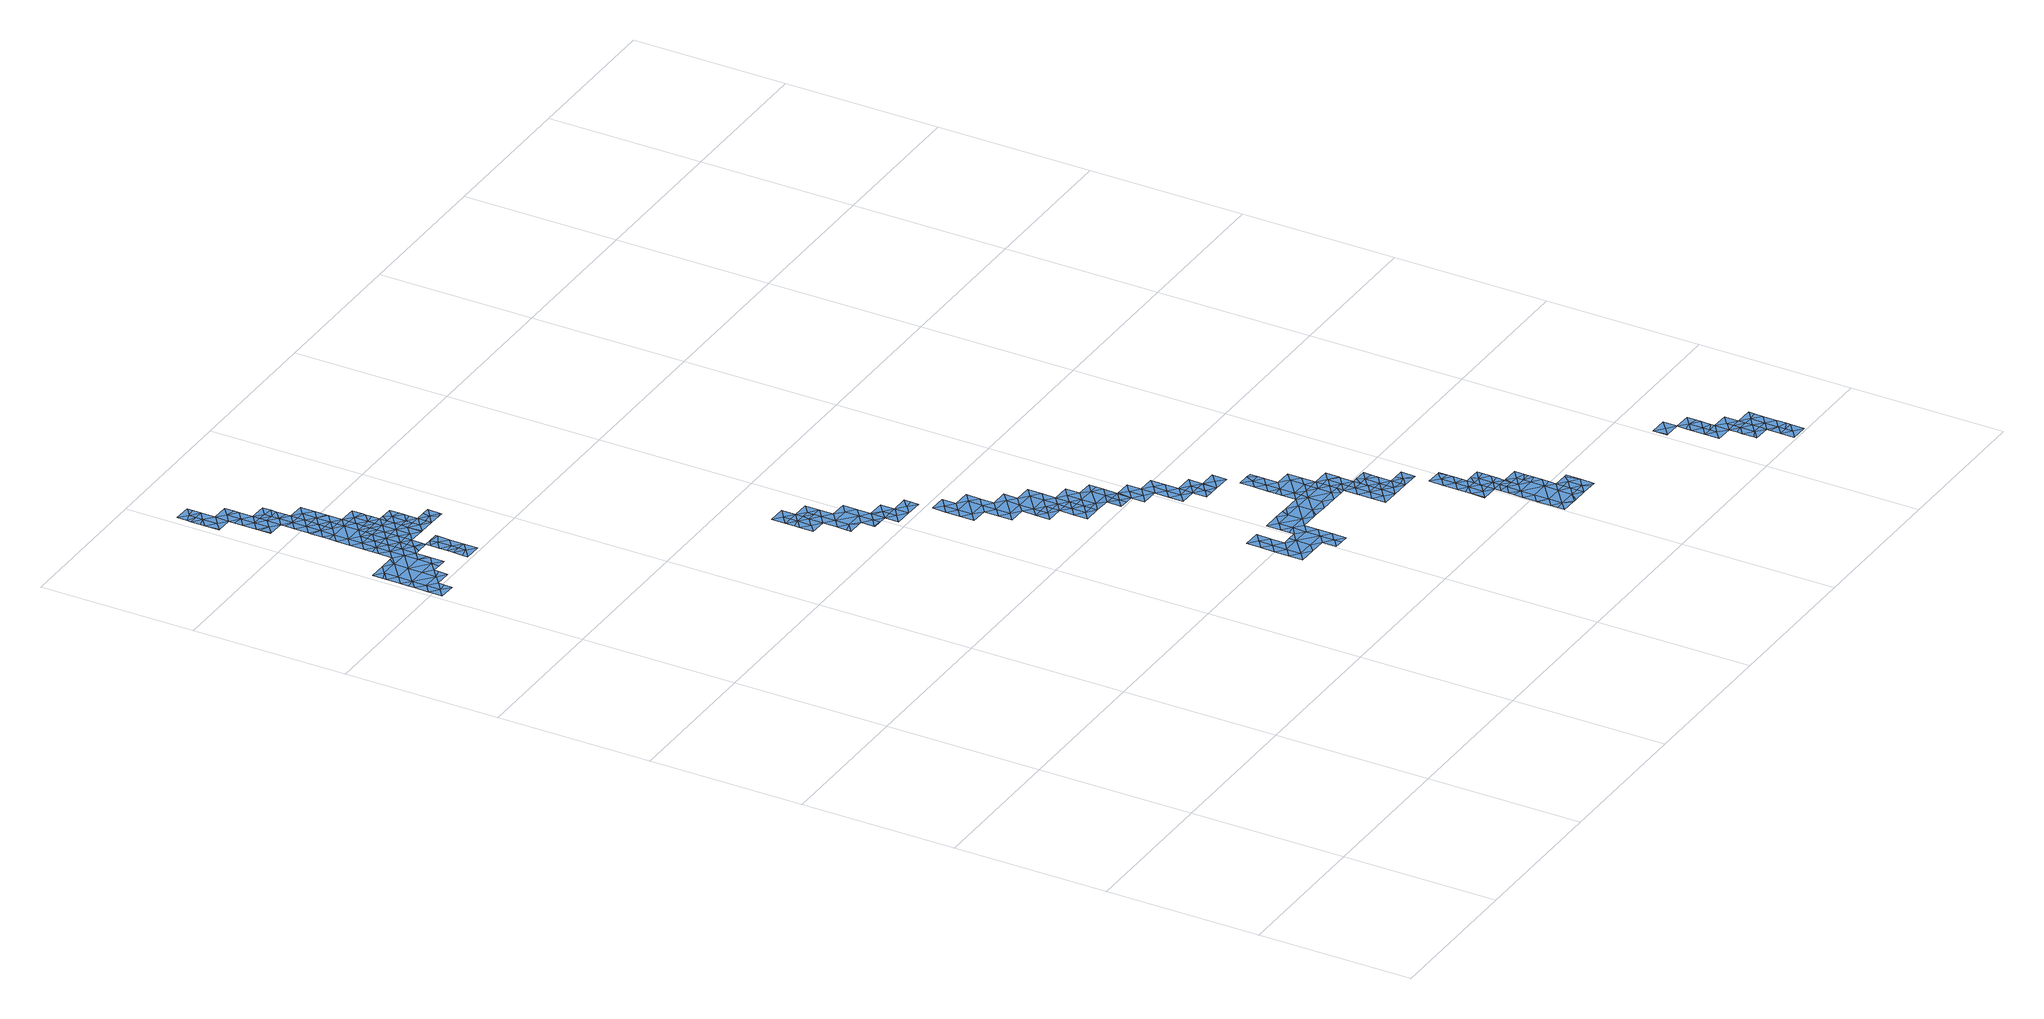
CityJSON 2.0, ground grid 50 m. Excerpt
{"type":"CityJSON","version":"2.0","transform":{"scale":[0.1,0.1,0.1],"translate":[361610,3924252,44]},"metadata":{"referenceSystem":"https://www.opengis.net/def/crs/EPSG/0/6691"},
"CityObjects":{
"waterbody1":{"type":"WaterBody","attributes":{"name":"9","class":"1140","function":"1","WaterBodyRiverFloodingRiskAttribute.description":"5","WaterBodyRiverFloodingRiskAttribute.rankOrg":"1","WaterBodyRiverFloodingRiskAttribute.adminType":"2","WaterBodyRiverFloodingRiskAttribute.scale":"L1"},"geometry":[{"type":"MultiSurface","lod":"1","boundaries":[[[0,1,2]],[[0,3,1]],[[4,1,3]],[[1,4,5]],[[6,1,7]],[[8,7,1]],[[8,9,7]],[[8,10,9]],[[11,9,10]],[[11,12,9]],[[13,12,11]],[[11,10,14]],[[14,10,15]],[[16,15,10]],[[17,14,15]],[[15,18,17]],[[19,18,15]],[[15,20,19]],[[21,11,14]],[[22,23,24]],[[23,22,25]],[[26,27,28]],[[28,27,29]],[[28,29,30]],[[30,31,32]],[[30,32,28]],[[32,33,28]],[[34,35,36]],[[23,25,37]],[[37,25,26]],[[30,29,38]],[[39,30,38]],[[37,26,28]],[[23,37,40]],[[41,42,36]],[[36,43,41]],[[44,41,43]],[[45,46,47]],[[45,48,46]],[[48,49,46]],[[44,47,41]],[[31,50,32]],[[31,30,39]],[[51,39,38]],[[49,52,46]],[[13,11,53]],[[53,11,21]],[[54,18,19]],[[55,56,57]],[[19,58,59]],[[60,61,57]],[[62,40,60]],[[20,58,19]],[[15,16,20]],[[10,63,16]],[[8,63,10]],[[1,5,8]],[[64,3,0]],[[65,66,67]],[[68,66,65]],[[69,70,68]],[[68,71,69]],[[72,71,68]],[[72,73,71]],[[74,71,73]],[[68,65,72]],[[72,75,76]],[[77,0,2]],[[78,79,76]],[[73,72,76]],[[80,74,73]],[[81,82,83]],[[81,84,82]],[[84,85,82]],[[86,85,87]],[[85,86,88]],[[89,85,88]],[[88,90,89]],[[91,90,88]],[[92,82,89]],[[89,93,92]],[[85,89,82]],[[92,83,82]],[[71,94,69]],[[95,83,92]],[[93,96,92]],[[97,90,91]],[[96,70,69]],[[91,88,86]],[[87,98,86]],[[34,36,99]],[[32,50,100]],[[32,100,99]],[[99,33,32]],[[33,99,36]],[[33,36,42]],[[33,42,28]],[[28,42,37]],[[37,42,40]],[[61,60,40]],[[61,40,42]],[[61,42,41]],[[47,61,41]],[[101,57,61]],[[52,102,46]],[[101,55,57]],[[102,101,46]],[[46,101,47]],[[61,47,101]],[[103,31,39]],[[103,39,104]],[[104,39,105]],[[105,39,51]],[[66,68,70]],[[62,106,40]],[[40,106,23]],[[106,24,23]],[[98,107,86]],[[108,86,107]],[[108,91,86]],[[92,96,69]],[[92,69,95]],[[94,95,69]],[[109,80,73]],[[109,73,110]],[[76,110,73]],[[79,110,76]],[[77,78,0]],[[78,76,0]],[[76,64,0]],[[75,64,76]],[[5,111,8]],[[111,63,8]],[[57,59,60]],[[57,19,59]],[[56,19,57]],[[19,56,54]],[[6,2,1]],[[35,43,36]],[[12,112,9]],[[112,113,9]],[[113,114,9]],[[114,7,9]]]}]},
"waterbody2":{"type":"WaterBody","attributes":{"name":"9","class":"1140","function":"1","WaterBodyRiverFloodingRiskAttribute.description":"5","WaterBodyRiverFloodingRiskAttribute.rankOrg":"1","WaterBodyRiverFloodingRiskAttribute.adminType":"2","WaterBodyRiverFloodingRiskAttribute.scale":"L1"},"geometry":[{"type":"MultiSurface","lod":"1","boundaries":[[[115,116,117]],[[116,118,119]],[[118,116,120]],[[120,116,115]],[[117,116,121]],[[119,121,116]]]}]},
"waterbody3":{"type":"WaterBody","attributes":{"name":"9","class":"1140","function":"1","WaterBodyRiverFloodingRiskAttribute.description":"5","WaterBodyRiverFloodingRiskAttribute.rankOrg":"2","WaterBodyRiverFloodingRiskAttribute.adminType":"2","WaterBodyRiverFloodingRiskAttribute.scale":"L1"},"geometry":[{"type":"MultiSurface","lod":"1","boundaries":[[[122,123,124]],[[54,56,124]],[[54,124,18]],[[124,125,126]],[[102,125,101]],[[127,122,124]],[[128,53,21]],[[21,14,123]],[[128,21,123]],[[55,101,125]],[[17,18,123]],[[18,124,123]],[[123,14,17]],[[122,128,123]],[[127,124,126]],[[129,126,125]],[[125,56,55]],[[56,125,124]],[[52,129,125]],[[102,52,125]]]}]},
"waterbody4":{"type":"WaterBody","attributes":{"name":"9","class":"1140","function":"1","WaterBodyRiverFloodingRiskAttribute.description":"5","WaterBodyRiverFloodingRiskAttribute.rankOrg":"2","WaterBodyRiverFloodingRiskAttribute.adminType":"2","WaterBodyRiverFloodingRiskAttribute.scale":"L1"},"geometry":[{"type":"MultiSurface","lod":"1","boundaries":[[[130,131,119]],[[132,131,130]],[[133,130,118]],[[134,135,136]],[[137,135,48]],[[130,138,132]],[[137,132,138]],[[137,138,135]],[[138,136,135]],[[136,138,133]],[[130,133,138]],[[119,118,130]],[[131,121,119]]]}]},
"waterbody5":{"type":"WaterBody","attributes":{"name":"9","class":"1140","function":"1","WaterBodyRiverFloodingRiskAttribute.description":"5","WaterBodyRiverFloodingRiskAttribute.rankOrg":"2","WaterBodyRiverFloodingRiskAttribute.adminType":"2","WaterBodyRiverFloodingRiskAttribute.scale":"L1"},"geometry":[{"type":"MultiSurface","lod":"1","boundaries":[[[139,140,87]],[[141,142,140]],[[143,107,98]],[[140,143,98]],[[142,143,140]],[[98,87,140]],[[139,141,140]]]}]},
"waterbody6":{"type":"WaterBody","attributes":{"name":"9","class":"1140","function":"1","WaterBodyRiverFloodingRiskAttribute.description":"5","WaterBodyRiverFloodingRiskAttribute.rankOrg":"2","WaterBodyRiverFloodingRiskAttribute.adminType":"2","WaterBodyRiverFloodingRiskAttribute.scale":"L1"},"geometry":[{"type":"MultiSurface","lod":"1","boundaries":[[[144,145,146]],[[74,144,146]],[[94,74,146]],[[80,144,74]],[[145,95,146]],[[95,94,146]],[[71,74,94]]]}]},
"waterbody7":{"type":"WaterBody","attributes":{"name":"9","class":"1140","function":"1","WaterBodyRiverFloodingRiskAttribute.description":"5","WaterBodyRiverFloodingRiskAttribute.rankOrg":"2","WaterBodyRiverFloodingRiskAttribute.adminType":"2","WaterBodyRiverFloodingRiskAttribute.scale":"L1"},"geometry":[{"type":"MultiSurface","lod":"1","boundaries":[[[147,148,149]],[[79,148,110]],[[78,148,79]],[[150,148,78]],[[150,149,148]],[[149,150,151]],[[152,153,150]],[[77,2,150]],[[2,6,152]],[[6,7,152]],[[150,2,152]],[[151,150,153]],[[147,110,148]],[[150,78,77]],[[152,113,153]],[[114,113,152]],[[7,114,152]]]}]},
"waterbody8":{"type":"WaterBody","attributes":{"name":"9","class":"1140","function":"1","WaterBodyRiverFloodingRiskAttribute.description":"5","WaterBodyRiverFloodingRiskAttribute.rankOrg":"1","WaterBodyRiverFloodingRiskAttribute.adminType":"2","WaterBodyRiverFloodingRiskAttribute.scale":"L1"},"geometry":[{"type":"MultiSurface","lod":"1","boundaries":[[[154,155,156]],[[157,128,122]],[[158,157,159]],[[160,161,157]],[[162,161,160]],[[162,160,154]],[[129,52,155]],[[127,126,160]],[[160,126,155]],[[163,154,156]],[[154,160,155]],[[164,154,163]],[[165,154,164]],[[161,166,157]],[[166,159,157]],[[158,53,157]],[[128,157,53]],[[126,129,155]],[[160,157,122]],[[160,122,127]],[[156,155,52]],[[167,165,164]],[[164,163,168]],[[164,169,167]],[[164,168,169]]]}]},
"waterbody9":{"type":"WaterBody","attributes":{"name":"9","class":"1140","function":"1","WaterBodyRiverFloodingRiskAttribute.description":"5","WaterBodyRiverFloodingRiskAttribute.rankOrg":"2","WaterBodyRiverFloodingRiskAttribute.adminType":"2","WaterBodyRiverFloodingRiskAttribute.scale":"L1"},"geometry":[{"type":"MultiSurface","lod":"1","boundaries":[[[170,171,172]],[[13,158,173]],[[158,13,53]],[[174,173,159]],[[158,159,173]],[[175,171,170]],[[173,170,12]],[[13,173,12]],[[173,174,175]],[[173,175,170]],[[112,170,113]],[[113,170,172]],[[112,12,170]]]}]},
"waterbody10":{"type":"WaterBody","attributes":{"name":"9","class":"1140","function":"1","WaterBodyRiverFloodingRiskAttribute.description":"5","WaterBodyRiverFloodingRiskAttribute.rankOrg":"2","WaterBodyRiverFloodingRiskAttribute.adminType":"2","WaterBodyRiverFloodingRiskAttribute.scale":"L1"},"geometry":[{"type":"MultiSurface","lod":"1","boundaries":[[[166,161,176]],[[177,178,176]],[[179,177,176]],[[180,176,178]],[[179,176,161]],[[159,166,181]],[[181,166,176]],[[181,176,180]],[[162,179,161]],[[162,165,179]],[[165,162,154]],[[179,182,177]],[[165,167,179]],[[182,179,167]]]}]},
"waterbody11":{"type":"WaterBody","attributes":{"name":"9","class":"1140","function":"1","WaterBodyRiverFloodingRiskAttribute.description":"5","WaterBodyRiverFloodingRiskAttribute.rankOrg":"2","WaterBodyRiverFloodingRiskAttribute.adminType":"2","WaterBodyRiverFloodingRiskAttribute.scale":"L1"},"geometry":[{"type":"MultiSurface","lod":"1","boundaries":[[[183,184,185]],[[186,187,188]],[[184,187,186]],[[184,186,185]],[[168,187,184]],[[167,184,183]],[[168,184,189]],[[189,184,167]]]}]},
"waterbody12":{"type":"WaterBody","attributes":{"name":"9","class":"1140","function":"1","WaterBodyRiverFloodingRiskAttribute.description":"5","WaterBodyRiverFloodingRiskAttribute.rankOrg":"2","WaterBodyRiverFloodingRiskAttribute.adminType":"2","WaterBodyRiverFloodingRiskAttribute.scale":"L1"},"geometry":[{"type":"MultiSurface","lod":"1","boundaries":[[[190,191,192]],[[193,194,192]],[[191,193,192]],[[195,190,192]],[[194,195,192]]]}]},
"waterbody13":{"type":"WaterBody","attributes":{"name":"9","class":"1140","function":"1","WaterBodyRiverFloodingRiskAttribute.description":"5","WaterBodyRiverFloodingRiskAttribute.rankOrg":"1","WaterBodyRiverFloodingRiskAttribute.adminType":"2","WaterBodyRiverFloodingRiskAttribute.scale":"L1"},"geometry":[{"type":"MultiSurface","lod":"1","boundaries":[[[196,197,198]],[[199,196,198]],[[196,199,200]],[[201,200,199]],[[202,191,203]],[[191,190,203]],[[204,205,197]],[[197,205,198]],[[206,199,198]],[[201,199,207]],[[202,203,200]],[[203,190,195]],[[206,198,208]],[[209,210,205]],[[208,198,211]],[[212,208,211]],[[204,209,205]],[[213,208,212]],[[205,210,214]],[[211,214,215]],[[216,217,218]],[[217,216,215]],[[214,217,215]],[[214,211,205]],[[205,211,198]],[[213,206,208]],[[206,207,199]],[[203,219,220]],[[195,219,203]],[[220,221,203]],[[220,222,221]],[[222,196,221]],[[196,200,221]],[[221,200,203]],[[211,223,212]],[[223,211,215]],[[215,224,223]],[[215,216,224]]]}]},
"waterbody14":{"type":"WaterBody","attributes":{"name":"9","class":"1140","function":"1","WaterBodyRiverFloodingRiskAttribute.description":"5","WaterBodyRiverFloodingRiskAttribute.rankOrg":"2","WaterBodyRiverFloodingRiskAttribute.adminType":"2","WaterBodyRiverFloodingRiskAttribute.scale":"L1"},"geometry":[{"type":"MultiSurface","lod":"1","boundaries":[[[225,191,226]],[[207,225,226]],[[201,207,226]],[[202,226,191]],[[202,200,201]],[[202,201,226]]]}]},
"waterbody15":{"type":"WaterBody","attributes":{"name":"9","class":"1140","function":"1","WaterBodyRiverFloodingRiskAttribute.description":"5","WaterBodyRiverFloodingRiskAttribute.rankOrg":"1","WaterBodyRiverFloodingRiskAttribute.adminType":"2","WaterBodyRiverFloodingRiskAttribute.scale":"L1"},"geometry":[{"type":"MultiSurface","lod":"1","boundaries":[[[227,228,229]],[[229,230,227]],[[231,230,229]],[[224,231,229]],[[228,224,229]]]}]},
"waterbody16":{"type":"WaterBody","attributes":{"name":"9","class":"1140","function":"1","WaterBodyRiverFloodingRiskAttribute.description":"5","WaterBodyRiverFloodingRiskAttribute.rankOrg":"2","WaterBodyRiverFloodingRiskAttribute.adminType":"2","WaterBodyRiverFloodingRiskAttribute.scale":"L1"},"geometry":[{"type":"MultiSurface","lod":"1","boundaries":[[[228,227,232]],[[227,233,232]],[[224,228,232]],[[234,232,223]],[[233,223,232]],[[224,232,234]]]}]},
"waterbody17":{"type":"WaterBody","attributes":{"name":"9","class":"1140","function":"1","WaterBodyRiverFloodingRiskAttribute.description":"5","WaterBodyRiverFloodingRiskAttribute.rankOrg":"2","WaterBodyRiverFloodingRiskAttribute.adminType":"2","WaterBodyRiverFloodingRiskAttribute.scale":"L1"},"geometry":[{"type":"MultiSurface","lod":"1","boundaries":[[[235,236,237]],[[235,237,238]],[[227,230,237]],[[238,237,230]],[[227,237,236]]]}]},
"waterbody18":{"type":"WaterBody","attributes":{"name":"9","class":"1140","function":"1","WaterBodyRiverFloodingRiskAttribute.description":"5","WaterBodyRiverFloodingRiskAttribute.rankOrg":"1","WaterBodyRiverFloodingRiskAttribute.adminType":"2","WaterBodyRiverFloodingRiskAttribute.scale":"L1"},"geometry":[{"type":"MultiSurface","lod":"1","boundaries":[[[239,240,241]],[[242,241,243]],[[244,239,241]],[[245,244,241]],[[242,245,241]],[[241,240,243]]]}]},
"waterbody19":{"type":"WaterBody","attributes":{"name":"9","class":"1140","function":"1","WaterBodyRiverFloodingRiskAttribute.description":"5","WaterBodyRiverFloodingRiskAttribute.rankOrg":"1","WaterBodyRiverFloodingRiskAttribute.adminType":"2","WaterBodyRiverFloodingRiskAttribute.scale":"L1"},"geometry":[{"type":"MultiSurface","lod":"1","boundaries":[[[246,247,248]],[[247,243,249]],[[250,251,252]],[[252,249,250]],[[249,252,247]],[[247,252,248]],[[253,248,252]],[[254,255,247]],[[246,254,247]],[[255,243,247]],[[253,252,251]]]}]},
"waterbody20":{"type":"WaterBody","attributes":{"name":"9","class":"1140","function":"1","WaterBodyRiverFloodingRiskAttribute.description":"5","WaterBodyRiverFloodingRiskAttribute.rankOrg":"2","WaterBodyRiverFloodingRiskAttribute.adminType":"2","WaterBodyRiverFloodingRiskAttribute.scale":"L1"},"geometry":[{"type":"MultiSurface","lod":"1","boundaries":[[[256,254,246]],[[256,257,254]],[[256,258,257]],[[258,256,259]],[[260,259,256]],[[253,251,260]],[[261,262,263]],[[259,264,265]],[[248,253,260]],[[246,248,256]],[[254,257,266]],[[258,267,257]],[[256,248,260]],[[265,268,259]],[[269,270,271]],[[269,272,270]],[[272,269,273]],[[269,274,273]],[[275,273,274]],[[276,273,275]],[[277,273,276]],[[276,278,277]],[[279,278,276]],[[280,279,281]],[[282,281,279]],[[281,282,283]],[[282,284,283]],[[282,275,284]],[[285,284,275]],[[243,255,286]],[[255,254,286]],[[254,266,286]],[[266,257,267]],[[268,258,259]],[[287,263,262]],[[270,261,288]],[[289,272,277]],[[290,261,291]],[[291,261,270]],[[261,263,288]],[[287,262,292]],[[293,281,294]],[[293,294,266]],[[286,266,294]],[[294,245,286]],[[294,283,245]],[[244,245,283]],[[239,244,283]],[[286,245,242]],[[286,242,243]],[[284,239,283]],[[281,283,294]],[[281,293,280]],[[279,276,282]],[[276,275,282]],[[274,285,275]],[[273,277,272]],[[272,291,270]],[[271,270,288]],[[289,291,272]],[[295,290,291]],[[289,295,291]],[[290,292,262]],[[290,262,261]],[[296,259,260]],[[264,259,296]],[[297,296,298]],[[297,299,296]],[[251,298,260]],[[296,260,298]],[[299,264,296]]]}]},
"waterbody21":{"type":"WaterBody","attributes":{"name":"9","class":"1140","function":"1","WaterBodyRiverFloodingRiskAttribute.description":"5","WaterBodyRiverFloodingRiskAttribute.rankOrg":"1","WaterBodyRiverFloodingRiskAttribute.adminType":"2","WaterBodyRiverFloodingRiskAttribute.scale":"L1"},"geometry":[{"type":"MultiSurface","lod":"1","boundaries":[[[300,301,302]],[[303,301,300]],[[304,305,306]],[[305,307,308]],[[307,305,304]],[[309,307,304]],[[310,311,309]],[[307,309,302]],[[302,312,307]],[[313,301,314]],[[312,301,313]],[[312,315,307]],[[307,315,316]],[[316,317,308]],[[308,317,318]],[[319,308,318]],[[320,321,322]],[[319,323,305]],[[305,323,306]],[[324,325,326]],[[325,327,326]],[[328,329,330]],[[331,330,329]],[[332,324,326]],[[328,330,327]],[[333,314,334]],[[331,335,303]],[[336,331,303]],[[336,303,337]],[[320,322,338]],[[301,312,302]],[[311,302,309]],[[337,303,300]],[[339,336,337]],[[340,341,342]],[[341,343,344]],[[345,342,344]],[[336,339,346]],[[330,331,336]],[[347,340,342]],[[330,326,327]],[[326,345,332]],[[341,344,342]],[[326,342,345]],[[330,342,326]],[[322,348,338]],[[317,316,348]],[[349,309,304]],[[349,350,351]],[[351,350,352]],[[318,317,321]],[[342,330,347]],[[321,317,322]],[[322,317,348]],[[307,316,308]],[[319,305,308]],[[352,353,351]],[[331,329,354]],[[335,331,354]],[[335,354,355]],[[355,356,335]],[[356,333,334]],[[310,351,353]],[[356,334,335]],[[335,334,303]],[[303,334,301]],[[351,310,309]],[[336,347,330]],[[346,347,336]],[[346,340,347]],[[300,302,311]],[[351,309,349]],[[306,349,304]],[[314,301,334]]]}]},
"waterbody22":{"type":"WaterBody","attributes":{"name":"9","class":"1140","function":"1","WaterBodyRiverFloodingRiskAttribute.description":"5","WaterBodyRiverFloodingRiskAttribute.rankOrg":"1","WaterBodyRiverFloodingRiskAttribute.adminType":"2","WaterBodyRiverFloodingRiskAttribute.scale":"L1"},"geometry":[{"type":"MultiSurface","lod":"1","boundaries":[[[357,358,359]],[[358,357,360]],[[357,361,360]],[[361,357,362]],[[361,362,363]],[[358,364,365]],[[362,366,367]],[[368,365,364]],[[362,357,359]],[[367,366,369]],[[362,359,366]],[[367,363,362]],[[370,363,367]],[[371,370,367]],[[372,299,297]],[[369,371,367]],[[372,373,374]],[[368,299,375]],[[368,375,365]],[[376,365,375]],[[365,376,358]],[[358,376,359]],[[374,375,372]],[[376,375,377]],[[375,299,372]],[[297,298,372]],[[372,298,373]],[[377,359,376]]]}]},
"waterbody23":{"type":"WaterBody","attributes":{"name":"9","class":"1140","function":"1","WaterBodyRiverFloodingRiskAttribute.description":"5","WaterBodyRiverFloodingRiskAttribute.rankOrg":"1","WaterBodyRiverFloodingRiskAttribute.adminType":"2","WaterBodyRiverFloodingRiskAttribute.scale":"L1"},"geometry":[{"type":"MultiSurface","lod":"1","boundaries":[[[378,379,371]],[[379,378,380]],[[381,371,379]],[[379,382,381]],[[382,379,383]],[[380,383,379]]]}]},
"waterbody24":{"type":"WaterBody","attributes":{"name":"9","class":"1140","function":"1","WaterBodyRiverFloodingRiskAttribute.description":"5","WaterBodyRiverFloodingRiskAttribute.rankOrg":"2","WaterBodyRiverFloodingRiskAttribute.adminType":"2","WaterBodyRiverFloodingRiskAttribute.scale":"L1"},"geometry":[{"type":"MultiSurface","lod":"1","boundaries":[[[384,363,385]],[[363,370,385]],[[371,385,370]],[[381,385,371]],[[382,385,381]],[[382,384,385]]]}]},
"waterbody25":{"type":"WaterBody","attributes":{"name":"9","class":"1140","function":"1","WaterBodyRiverFloodingRiskAttribute.description":"5","WaterBodyRiverFloodingRiskAttribute.rankOrg":"2","WaterBodyRiverFloodingRiskAttribute.adminType":"2","WaterBodyRiverFloodingRiskAttribute.scale":"L1"},"geometry":[{"type":"MultiSurface","lod":"1","boundaries":[[[386,387,388]],[[387,386,383]],[[383,389,387]],[[382,383,386]],[[387,389,388]]]}]},
"waterbody26":{"type":"WaterBody","attributes":{"name":"9","class":"1140","function":"1","WaterBodyRiverFloodingRiskAttribute.description":"5","WaterBodyRiverFloodingRiskAttribute.rankOrg":"2","WaterBodyRiverFloodingRiskAttribute.adminType":"2","WaterBodyRiverFloodingRiskAttribute.scale":"L1"},"geometry":[{"type":"MultiSurface","lod":"1","boundaries":[[[390,391,392]],[[393,394,395]],[[396,395,397]],[[392,398,395]],[[325,324,399]],[[400,401,402]],[[398,392,391]],[[397,398,403]],[[402,401,404]],[[398,397,395]],[[392,395,394]],[[392,394,399]],[[394,327,399]],[[328,327,394]],[[405,393,395]],[[390,399,324]],[[329,328,394]],[[329,394,393]],[[327,325,399]],[[390,392,399]],[[406,407,404]],[[401,406,404]],[[406,401,403]],[[401,397,403]],[[400,397,401]],[[400,396,397]],[[405,395,396]]]}]},
"waterbody27":{"type":"WaterBody","attributes":{"name":"9","class":"1140","function":"1","WaterBodyRiverFloodingRiskAttribute.description":"5","WaterBodyRiverFloodingRiskAttribute.rankOrg":"1","WaterBodyRiverFloodingRiskAttribute.adminType":"2","WaterBodyRiverFloodingRiskAttribute.scale":"L1"},"geometry":[{"type":"MultiSurface","lod":"1","boundaries":[[[408,409,410]],[[411,410,409]],[[411,412,410]],[[412,411,413]],[[414,415,416]],[[415,411,416]],[[414,416,417]],[[417,416,418]],[[409,418,416]],[[419,412,420]],[[420,412,421]],[[421,412,422]],[[423,424,422]],[[424,425,422]],[[426,343,422]],[[425,426,422]],[[343,421,422]],[[423,422,412]],[[413,423,412]],[[419,410,412]],[[416,411,409]],[[408,410,419]]]}]},
"waterbody28":{"type":"WaterBody","attributes":{"name":"9","class":"1140","function":"1","WaterBodyRiverFloodingRiskAttribute.description":"5","WaterBodyRiverFloodingRiskAttribute.rankOrg":"2","WaterBodyRiverFloodingRiskAttribute.adminType":"2","WaterBodyRiverFloodingRiskAttribute.scale":"L1"},"geometry":[{"type":"MultiSurface","lod":"1","boundaries":[[[426,425,427]],[[427,343,426]],[[428,429,430]],[[431,429,428]],[[431,324,429]],[[429,332,345]],[[332,429,324]],[[429,427,430]],[[430,427,425]],[[344,343,427]],[[345,427,429]],[[345,344,427]]]}]},
"waterbody29":{"type":"WaterBody","attributes":{"name":"9","class":"1140","function":"1","WaterBodyRiverFloodingRiskAttribute.description":"5","WaterBodyRiverFloodingRiskAttribute.rankOrg":"2","WaterBodyRiverFloodingRiskAttribute.adminType":"2","WaterBodyRiverFloodingRiskAttribute.scale":"L1"},"geometry":[{"type":"MultiSurface","lod":"1","boundaries":[[[432,433,423]],[[434,433,432]],[[435,433,434]],[[433,435,436]],[[433,424,423]],[[432,423,413]],[[424,437,425]],[[437,424,433]],[[433,436,437]],[[415,414,432]],[[411,415,432]],[[434,432,414]],[[413,411,432]]]}]},
"waterbody30":{"type":"WaterBody","attributes":{"name":"9","class":"1140","function":"1","WaterBodyRiverFloodingRiskAttribute.description":"5","WaterBodyRiverFloodingRiskAttribute.rankOrg":"2","WaterBodyRiverFloodingRiskAttribute.adminType":"2","WaterBodyRiverFloodingRiskAttribute.scale":"L1"},"geometry":[{"type":"MultiSurface","lod":"1","boundaries":[[[438,439,440]],[[417,418,438]],[[441,438,440]],[[414,438,441]],[[417,438,414]],[[438,442,439]],[[442,438,418]]]}]},
"waterbody31":{"type":"WaterBody","attributes":{"name":"9","class":"1140","function":"1","WaterBodyRiverFloodingRiskAttribute.description":"5","WaterBodyRiverFloodingRiskAttribute.rankOrg":"1","WaterBodyRiverFloodingRiskAttribute.adminType":"2","WaterBodyRiverFloodingRiskAttribute.scale":"L1"},"geometry":[{"type":"MultiSurface","lod":"1","boundaries":[[[443,444,445]],[[444,443,446]],[[447,448,449]],[[450,449,448]],[[443,451,452]],[[444,453,445]],[[443,445,451]],[[450,454,455]],[[454,450,448]],[[456,454,448]],[[454,456,457]],[[458,457,456]],[[459,456,448]],[[448,447,459]],[[446,443,460]],[[443,452,460]],[[460,452,458]],[[461,462,460]],[[460,458,456]],[[462,446,460]],[[463,456,459]],[[463,461,456]],[[456,461,460]]]}]},
"waterbody32":{"type":"WaterBody","attributes":{"name":"9","class":"1140","function":"1","WaterBodyRiverFloodingRiskAttribute.description":"5","WaterBodyRiverFloodingRiskAttribute.rankOrg":"1","WaterBodyRiverFloodingRiskAttribute.adminType":"2","WaterBodyRiverFloodingRiskAttribute.scale":"L1"},"geometry":[{"type":"MultiSurface","lod":"1","boundaries":[[[464,465,466]],[[467,468,469]],[[464,470,465]],[[467,471,468]],[[472,473,474]],[[475,476,477]],[[472,478,473]],[[470,469,468]],[[473,475,479]],[[470,468,465]],[[473,465,468]],[[468,474,473]],[[471,474,468]],[[478,476,475]],[[480,481,482]],[[481,483,482]],[[481,484,483]],[[485,486,487]],[[485,488,486]],[[478,475,473]],[[479,475,489]],[[490,479,489]],[[491,465,492]],[[493,494,495]],[[495,475,477]],[[493,495,477]],[[496,492,479]],[[491,466,465]],[[492,465,479]],[[493,497,494]],[[498,483,449]],[[494,480,495]],[[495,480,486]],[[486,475,495]],[[486,489,475]],[[480,482,486]],[[483,498,482]],[[498,487,482]],[[487,486,482]],[[488,489,486]],[[488,490,489]],[[496,479,490]],[[479,465,473]]]}]},
"waterbody33":{"type":"WaterBody","attributes":{"name":"9","class":"1140","function":"1","WaterBodyRiverFloodingRiskAttribute.description":"5","WaterBodyRiverFloodingRiskAttribute.rankOrg":"2","WaterBodyRiverFloodingRiskAttribute.adminType":"2","WaterBodyRiverFloodingRiskAttribute.scale":"L1"},"geometry":[{"type":"MultiSurface","lod":"1","boundaries":[[[447,449,499]],[[500,501,502]],[[500,503,501]],[[503,504,501]],[[449,483,499]],[[484,499,483]],[[501,459,499]],[[501,499,502]],[[505,502,499]],[[484,505,499]],[[499,459,447]],[[504,461,463]],[[501,504,463]],[[459,501,463]]]}]},
"waterbody34":{"type":"WaterBody","attributes":{"name":"9","class":"1140","function":"1","WaterBodyRiverFloodingRiskAttribute.description":"5","WaterBodyRiverFloodingRiskAttribute.rankOrg":"2","WaterBodyRiverFloodingRiskAttribute.adminType":"2","WaterBodyRiverFloodingRiskAttribute.scale":"L1"},"geometry":[{"type":"MultiSurface","lod":"1","boundaries":[[[497,506,494]],[[494,506,507]],[[506,508,507]],[[494,507,480]],[[509,507,508]],[[481,480,507]],[[507,509,481]],[[481,509,484]]]}]},
"waterbody35":{"type":"WaterBody","attributes":{"name":"9","class":"1140","function":"1","WaterBodyRiverFloodingRiskAttribute.description":"5","WaterBodyRiverFloodingRiskAttribute.rankOrg":"2","WaterBodyRiverFloodingRiskAttribute.adminType":"2","WaterBodyRiverFloodingRiskAttribute.scale":"L1"},"geometry":[{"type":"MultiSurface","lod":"1","boundaries":[[[510,474,511]],[[512,511,467]],[[471,467,511]],[[471,511,474]],[[513,514,515]],[[510,472,474]],[[510,478,472]],[[478,510,513]],[[514,513,510]],[[516,511,517]],[[516,510,511]],[[512,517,511]],[[514,510,516]]]}]},
"waterbody36":{"type":"WaterBody","attributes":{"name":"9","class":"1140","function":"1","WaterBodyRiverFloodingRiskAttribute.description":"5","WaterBodyRiverFloodingRiskAttribute.rankOrg":"2","WaterBodyRiverFloodingRiskAttribute.adminType":"2","WaterBodyRiverFloodingRiskAttribute.scale":"L1"},"geometry":[{"type":"MultiSurface","lod":"1","boundaries":[[[518,519,520]],[[520,519,521]],[[522,518,520]],[[522,520,521]],[[522,521,523]]]}]},
"waterbody37":{"type":"WaterBody","attributes":{"name":"9","class":"1140","function":"1","WaterBodyRiverFloodingRiskAttribute.description":"5","WaterBodyRiverFloodingRiskAttribute.rankOrg":"2","WaterBodyRiverFloodingRiskAttribute.adminType":"2","WaterBodyRiverFloodingRiskAttribute.scale":"L1"},"geometry":[{"type":"MultiSurface","lod":"1","boundaries":[[[524,525,526]],[[526,527,524]],[[528,527,526]],[[529,528,526]],[[525,529,526]]]}]},
"waterbody38":{"type":"WaterBody","attributes":{"name":"9","class":"1140","function":"1","WaterBodyRiverFloodingRiskAttribute.description":"5","WaterBodyRiverFloodingRiskAttribute.rankOrg":"1","WaterBodyRiverFloodingRiskAttribute.adminType":"2","WaterBodyRiverFloodingRiskAttribute.scale":"L1"},"geometry":[{"type":"MultiSurface","lod":"1","boundaries":[[[530,528,529]],[[528,530,531]],[[530,532,531]],[[533,534,535]],[[534,533,518]],[[536,531,534]],[[537,536,534]],[[518,537,534]],[[532,534,531]],[[527,528,531]],[[527,531,536]],[[535,534,532]]]}]},
"waterbody39":{"type":"WaterBody","attributes":{"name":"9","class":"1140","function":"1","WaterBodyRiverFloodingRiskAttribute.description":"5","WaterBodyRiverFloodingRiskAttribute.rankOrg":"2","WaterBodyRiverFloodingRiskAttribute.adminType":"2","WaterBodyRiverFloodingRiskAttribute.scale":"L1"},"geometry":[{"type":"MultiSurface","lod":"1","boundaries":[[[538,539,540]],[[541,540,539]],[[542,543,544]],[[541,539,544]],[[545,539,546]],[[545,542,539]],[[544,539,542]],[[547,525,544]],[[548,541,544]],[[525,548,544]],[[538,546,539]],[[549,547,543]],[[543,547,544]]]}]},
"waterbody40":{"type":"WaterBody","attributes":{"name":"9","class":"1140","function":"1","WaterBodyRiverFloodingRiskAttribute.description":"5","WaterBodyRiverFloodingRiskAttribute.rankOrg":"2","WaterBodyRiverFloodingRiskAttribute.adminType":"2","WaterBodyRiverFloodingRiskAttribute.scale":"L1"},"geometry":[{"type":"MultiSurface","lod":"1","boundaries":[[[550,551,552]],[[553,552,551]],[[554,552,555]],[[555,552,553]],[[550,552,554]]]}]},
"waterbody41":{"type":"WaterBody","attributes":{"name":"9","class":"1140","function":"1","WaterBodyRiverFloodingRiskAttribute.description":"5","WaterBodyRiverFloodingRiskAttribute.rankOrg":"1","WaterBodyRiverFloodingRiskAttribute.adminType":"2","WaterBodyRiverFloodingRiskAttribute.scale":"L1"},"geometry":[{"type":"MultiSurface","lod":"1","boundaries":[[[556,557,549]],[[556,529,557]],[[529,525,557]],[[547,549,557]],[[557,525,547]]]}]},
"waterbody42":{"type":"WaterBody","attributes":{"name":"9","class":"1140","function":"1","WaterBodyRiverFloodingRiskAttribute.description":"5","WaterBodyRiverFloodingRiskAttribute.rankOrg":"1","WaterBodyRiverFloodingRiskAttribute.adminType":"2","WaterBodyRiverFloodingRiskAttribute.scale":"L1"},"geometry":[{"type":"MultiSurface","lod":"1","boundaries":[[[558,559,560]],[[559,549,543]],[[561,562,551]],[[562,561,546]],[[542,545,563]],[[559,563,560]],[[564,565,561]],[[564,550,554]],[[551,550,561]],[[545,546,563]],[[563,561,565]],[[563,565,560]],[[563,559,542]],[[559,543,542]],[[550,564,561]],[[559,566,549]],[[558,566,559]],[[563,546,561]]]}]}
},
"vertices":[
[153,3490,13],[153,3444,13],[181,3467,13],[125,3468,13],[124,3458,13],[124,3422,13],[181,3444,13],[181,3421,13],[152,3398,13],[209,3397,13],[151,3352,13],[208,3351,13],[237,3374,13],[236,3351,13],[179,3328,13],[150,3306,13],[122,3329,13],[179,3305,13],[178,3282,13],[150,3259,13],[122,3283,13],[208,3328,13],[6,3158,13],[35,3169,13],[7,3192,13],[6,3146,13],[5,3100,13],[5,3074,13],[33,3076,13],[5,3054,13],[33,3030,13],[61,3007,13],[89,3029,13],[90,3075,13],[147,3051,13],[175,3051,13],[147,3075,13],[34,3123,13],[4,3007,13],[32,2984,13],[92,3168,13],[148,3121,13],[91,3122,13],[176,3097,13],[176,3106,13],[190,3143,13],[205,3166,13],[176,3143,13],[233,3143,13],[233,3153,13],[117,3006,13],[4,3006,13],[234,3189,13],[236,3327,13],[178,3259,13],[177,3213,13],[178,3236,13],[149,3213,13],[121,3255,13],[121,3237,13],[120,3191,13],[148,3167,13],[109,3191,13],[123,3375,13],[125,3514,13],[73,3561,13],[70,3597,13],[69,3561,13],[98,3584,13],[99,3630,13],[70,3607,13],[127,3606,13],[126,3560,13],[155,3583,13],[155,3606,13],[126,3546,13],[154,3537,13],[182,3490,13],[182,3513,13],[182,3536,13],[183,3606,13],[128,3714,13],[100,3722,13],[128,3699,13],[129,3745,13],[72,3746,13],[44,3770,13],[73,3792,13],[43,3723,13],[71,3700,13],[19,3701,13],[15,3747,13],[99,3676,13],[71,3682,13],[127,3630,13],[127,3653,13],[71,3654,13],[15,3701,13],[45,3793,13],[118,3052,13],[118,3037,13],[177,3190,13],[205,3189,13],[60,2987,13],[60,2960,13],[3,2961,13],[64,3191,13],[16,3793,13],[16,3763,13],[183,3576,13],[183,3559,13],[124,3400,13],[237,3397,13],[237,3420,13],[209,3420,13],
[231,3004,13],[260,3027,13],[231,3020,13],[288,3049,13],[260,3050,13],[288,3003,13],[232,3050,13],
[235,3281,13],[207,3305,13],[206,3259,13],[206,3212,13],[234,3235,13],[235,3258,13],[236,3304,13],[234,3212,13],
[260,3073,13],[232,3072,13],[232,3096,13],[289,3095,13],[290,3142,13],[254,3142,13],[290,3135,13],[233,3129,13],[261,3119,13],
[73,3820,13],[45,3816,13],[74,3838,13],[17,3839,13],[16,3806,13],
[184,3625,13],[184,3652,13],[155,3629,13],
[239,3558,13],[211,3536,13],[239,3512,13],[210,3490,13],[238,3473,13],[209,3443,13],[238,3466,13],
[291,3234,13],[262,3211,13],[290,3188,13],[264,3304,13],[264,3327,13],[293,3327,13],[263,3258,13],[292,3280,13],[292,3257,13],[294,3188,13],[319,3211,13],[320,3234,13],[292,3303,13],[348,3233,13],[347,3187,13],[348,3206,13],
[265,3396,13],[294,3388,13],[294,3419,13],[265,3350,13],[293,3354,13],[293,3373,13],
[321,3303,13],[349,3279,13],[349,3295,13],[320,3257,13],[349,3326,13],[308,3326,13],[348,3263,13],
[380,3233,13],[376,3210,13],[405,3232,13],[404,3190,13],[387,3186,13],[404,3186,13],[347,3206,13],
[873,2301,8],[901,2300,8],[873,2324,8],[902,2346,8],[845,2347,8],[844,2301,8],
[899,2208,8],[899,2162,8],[927,2184,8],[928,2230,8],[900,2254,8],[929,2254,8],[901,2277,8],[872,2277,8],[898,2131,8],[927,2138,8],[956,2207,8],[957,2253,8],[984,2183,8],[898,2115,8],[944,2115,8],[983,2137,8],[1012,2160,8],[1013,2206,8],[955,2114,8],[983,2091,8],[984,2068,8],[954,2070,8],[954,2068,8],[844,2271,8],[843,2255,8],[871,2231,8],[843,2209,8],[1011,2114,8],[1011,2067,8],
[958,2299,8],[929,2277,8],
[1067,2066,8],[1039,2067,8],[1039,2044,8],[1067,2020,8],[1010,2021,8],
[1039,2090,8],[1068,2113,8],[1011,2107,8],
[1124,2045,8],[1124,2066,8],[1095,2043,8],[1123,2019,8],
[1232,1694,9],[1231,1648,9],[1260,1671,9],[1288,1670,9],[1288,1647,9],[1260,1694,9],[1289,1693,9],
[1344,1623,9],[1316,1623,9],[1344,1600,9],[1287,1601,9],[1287,1555,9],[1343,1554,9],[1315,1577,9],[1344,1577,9],[1345,1646,9],[1316,1647,9],
[1373,1623,9],[1373,1669,9],[1401,1645,9],[1429,1622,7],[1372,1576,9],[1150,1903,9],[1151,1950,9],[1122,1927,9],[1457,1598,7],[1458,1621,7],[1345,1692,9],[1402,1691,9],[1458,1644,7],[1177,1834,9],[1149,1857,9],[1121,1835,9],[1206,1856,9],[1205,1810,9],[1177,1787,9],[1205,1764,9],[1262,1809,9],[1234,1833,9],[1291,1832,9],[1290,1786,9],[1347,1785,9],[1318,1762,9],[1261,1763,9],[1261,1717,9],[1233,1740,9],[1176,1741,9],[1317,1670,9],[1123,1973,9],[1121,1881,9],[1235,1879,9],[1179,1926,9],[1207,1903,9],[1179,1972,9],[1346,1739,9],[1317,1716,9],[1236,1925,9],[1429,1576,7],[1428,1552,6],[1400,1553,7],[1457,1552,5],
[1562,996,6],[1534,1019,6],[1533,973,6],[1590,1018,6],[1475,928,6],[1419,928,6],[1447,905,6],[1476,974,6],[1419,975,6],[1532,927,6],[1560,903,6],[1561,949,6],[1505,997,6],[1505,1014,6],[1506,1043,6],[1476,997,6],[1448,997,6],[1420,1021,6],[1391,998,6],[1391,952,6],[1393,1091,6],[1392,1044,6],[1421,1067,6],[1390,906,6],[1790,1085,6],[1762,1085,6],[1761,1062,6],[1733,1085,6],[1705,1086,6],[1676,1086,6],[1704,1063,6],[1648,1064,6],[1790,1061,6],[1506,1089,6],[1534,1065,6],[1591,1065,6],[1647,1017,6],[1618,995,6],[1450,1090,6],[1629,995,6],[1732,993,6],[1772,992,6],[1760,1016,6],[1788,992,6],[1789,1015,6],[1789,1038,6],[1675,994,6],[1704,1017,6],[1449,1044,6],[1503,904,6],[1503,858,6],[1531,881,6],[1532,857,6],[1559,857,6],[1620,1087,6],[1599,1088,6],[1563,1088,6],
[1541,1481,5],[1513,1505,5],[1512,1459,5],[1569,1504,5],[1569,1458,5],[1540,1435,5],[1568,1412,5],[1513,1551,5],[1485,1528,5],[1511,1412,5],[1539,1389,5],[1463,1552,5],[1511,1366,5],[1568,1391,5],[1567,1365,5],[1428,1529,5],[1399,1507,5],[1431,1506,5],[1456,1506,5],[1484,1482,5],[1455,1460,5],
[1567,1319,5],[1595,1342,5],[1595,1319,5],[1596,1365,5],[1624,1364,5],[1623,1318,5],
[1625,1411,5],[1596,1388,5],
[1627,1364,5],[1652,1341,5],[1681,1364,5],[1680,1317,5],
[1791,1131,6],[1791,1177,6],[1763,1154,6],[1677,1133,6],[1705,1109,6],[1706,1155,6],[1678,1179,6],[1707,1201,6],[1735,1178,6],[1762,1108,6],[1679,1225,6],[1707,1248,6],[1679,1271,6],[1735,1224,6],[1717,1271,6],[1677,1154,6],[1736,1246,6],[1736,1270,6],
[1786,853,6],[1843,853,6],[1815,876,6],[1844,899,6],[1816,922,6],[1844,922,6],[1900,898,6],[1872,898,6],[1872,875,6],[1900,868,6],[1900,852,6],[1787,900,6],[1788,945,6],[1788,946,6],[1816,969,6],[1844,945,6],[1845,968,6],[1845,991,6],[1817,992,6],
[1817,1015,6],[1846,1039,6],[1818,1061,6],[1846,1037,6],[1847,1084,6],
[1872,921,6],[1873,968,6],[1901,944,6],[1902,965,6],[1902,990,6],[1861,991,6],
[1928,874,6],[1956,851,6],[1957,897,6],[1926,898,6],[1942,851,6],
[1984,781,3],[2012,776,3],[2007,804,3],[2012,758,3],[2010,642,3],[1982,642,3],[2010,619,3],[1956,620,3],[1956,805,3],[1955,758,3],[2012,804,3],[1954,666,3],[1953,620,3],[1982,689,3],[1954,684,3],[1954,712,3],[2010,665,3],[1983,735,3],[2011,711,3],[2011,726,3],[2011,688,3],
[2055,387,3],[2035,411,3],[2006,388,3],[2120,386,3],[2092,410,3],[2072,387,3],[2063,387,3],[2120,409,3],[2121,455,3],[2092,456,3],[2120,432,3],[2093,502,3],[2121,504,3],[2122,525,3],[2121,479,3],[2036,457,3],[2066,572,3],[2066,595,3],[2038,595,3],[2038,618,3],[2066,618,3],[2009,556,3],[2037,549,3],[2009,573,3],[2008,526,3],[2036,503,3],[2008,480,3],[2006,410,3],[2007,434,3],[2122,554,3],[2094,571,3],[2094,548,3],[2007,476,3],[2122,571,3],[2009,601,3],
[2038,642,3],[2068,691,3],[2039,688,3],[2067,664,3],[2068,710,3],[2033,711,3],[2067,646,3],
[2123,584,3],[2094,594,3],[2123,617,3],[2072,618,3],
[2149,455,3],[2148,409,3],[2158,385,3],[2168,478,3],[2177,432,3],[2178,478,3],[2177,431,3],[2176,385,3],
[2573,333,2],[2573,379,2],[2545,356,2],[2517,380,2],[2519,334,2],[2516,334,2],
[2570,194,2],[2627,193,2],[2599,217,2],[2571,240,2],[2600,240,2],[2628,240,2],
[2628,254,2],[2600,263,2],[2629,286,2],[2629,332,2],[2601,309,2],[2629,302,2],[2572,287,2],[2572,303,2],
[2626,101,2],[2654,124,2],[2626,110,2],[2626,147,2],[2683,146,2],[2684,169,2],[2655,170,2],[2683,123,2],[2682,100,2],[2656,193,2],[2627,166,2],[2684,192,2],
[2710,53,2],[2682,54,2],[2710,30,2],[2681,8,2],[2739,53,2],[2738,7,2],
[2685,239,2],[2656,216,2],
[2740,171,2],[2712,169,2],[2740,145,2],[2710,77,2],[2682,88,2],[2711,123,2],[2739,68,2],[2739,99,2],[2741,192,2]
]}
